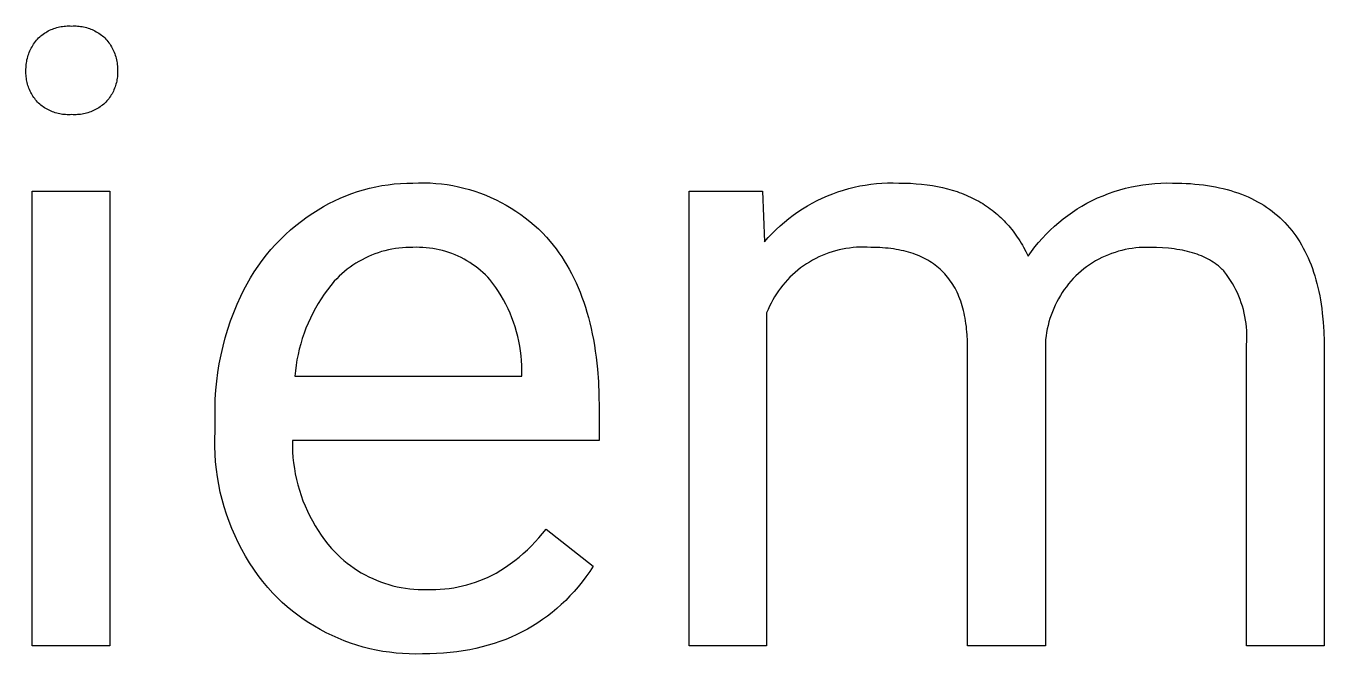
# Model space of a CAD drawing. Header units: millimetres. Extents: x 4001 to 9794, y -321 to 3726.
# Drawn here: x 8176.1 to 8248.3, y -61.9 to -27 of the extents above; entities that cross this region are included whole.
import ezdxf

# ---------------------------------------------------------------- set-up
doc = ezdxf.new("R2010")
doc.units = ezdxf.units.MM
doc.header["$MEASUREMENT"] = 0
doc.layers.add('Domyślny', color=7, linetype='Continuous', true_color=0x000000)

msp = doc.modelspace()

# ---------------------------------------------------------------- linework, layer by layer
at = {"layer": 'Domyślny'}
for p, q in [((8176.982, -27.463), (8177.05, -27.413)), ((8177.05, -27.413), (8177.118, -27.365)), ((8177.118, -27.365), (8177.189, -27.319)), ((8177.189, -27.319), (8177.261, -27.277)), ((8177.261, -27.277), (8177.334, -27.236)), ((8177.334, -27.236), (8177.409, -27.199)), ((8177.409, -27.199), (8177.485, -27.163)), ((8177.485, -27.163), (8177.562, -27.131)), ((8177.562, -27.131), (8177.64, -27.101)), ((8177.64, -27.101), (8177.72, -27.074)), ((8177.72, -27.074), (8177.8, -27.05)), ((8177.8, -27.05), (8177.881, -27.029)), ((8177.881, -27.029), (8177.962, -27.01)), ((8177.962, -27.01), (8178.045, -26.994)), ((8178.045, -26.994), (8178.127, -26.982)), ((8178.127, -26.982), (8178.211, -26.972)), ((8178.211, -26.972), (8178.294, -26.965)), ((8178.294, -26.965), (8178.378, -26.96)), ((8178.378, -26.96), (8178.461, -26.959)), ((8178.461, -26.959), (8178.545, -26.961)), ((8178.545, -26.961), (8178.629, -26.966)), ((8178.629, -26.966), (8178.713, -26.961)), ((8178.713, -26.961), (8178.797, -26.96)), ((8178.797, -26.96), (8178.881, -26.961)), ((8178.881, -26.961), (8178.965, -26.965)), ((8178.965, -26.965), (8179.049, -26.972)), ((8179.049, -26.972), (8179.132, -26.982)), ((8179.132, -26.982), (8179.215, -26.995)), ((8179.215, -26.995), (8179.298, -27.011)), ((8179.298, -27.011), (8179.38, -27.03)), ((8179.38, -27.03), (8179.461, -27.051)), ((8179.461, -27.051), (8179.542, -27.075)), ((8179.542, -27.075), (8179.621, -27.102)), ((8179.621, -27.102), (8179.7, -27.132)), ((8179.7, -27.132), (8179.778, -27.164)), ((8179.778, -27.164), (8179.854, -27.199)), ((8179.854, -27.199), (8179.929, -27.237)), ((8179.929, -27.237), (8180.003, -27.277)), ((8180.003, -27.277), (8180.076, -27.32)), ((8180.076, -27.32), (8180.146, -27.365)), ((8180.146, -27.365), (8180.216, -27.413)), ((8180.216, -27.413), (8180.283, -27.463)), ((8176.387, -28.188), (8176.428, -28.111)), ((8176.428, -28.111), (8176.473, -28.036)), ((8176.473, -28.036), (8176.52, -27.963)), ((8176.52, -27.963), (8176.57, -27.891)), ((8176.57, -27.891), (8176.622, -27.82)), ((8176.622, -27.82), (8176.676, -27.752)), ((8176.676, -27.752), (8176.733, -27.686)), ((8176.733, -27.686), (8176.792, -27.627)), ((8176.792, -27.627), (8176.854, -27.57)), ((8176.854, -27.57), (8176.917, -27.515)), ((8176.917, -27.515), (8176.982, -27.463)), ((8180.283, -27.463), (8180.349, -27.515)), ((8180.349, -27.515), (8180.413, -27.57)), ((8180.413, -27.57), (8180.475, -27.627)), ((8180.475, -27.627), (8180.535, -27.686)), ((8180.535, -27.686), (8180.593, -27.752)), ((8180.593, -27.752), (8180.648, -27.82)), ((8180.648, -27.82), (8180.701, -27.89)), ((8180.701, -27.89), (8180.751, -27.961)), ((8180.751, -27.961), (8180.799, -28.035)), ((8180.799, -28.035), (8180.844, -28.11)), ((8180.844, -28.11), (8180.887, -28.186)), ((8176.132, -28.929), (8176.149, -28.843)), ((8176.149, -28.843), (8176.169, -28.758)), ((8176.169, -28.758), (8176.192, -28.674)), ((8176.192, -28.674), (8176.217, -28.59)), ((8176.217, -28.59), (8176.245, -28.507)), ((8176.245, -28.507), (8176.277, -28.426)), ((8176.277, -28.426), (8176.311, -28.345)), ((8176.311, -28.345), (8176.347, -28.266)), ((8176.347, -28.266), (8176.387, -28.188)), ((8180.887, -28.186), (8180.927, -28.264)), ((8180.927, -28.264), (8180.964, -28.343)), ((8180.964, -28.343), (8180.998, -28.424)), ((8180.998, -28.424), (8181.03, -28.506)), ((8181.03, -28.506), (8181.059, -28.588)), ((8181.059, -28.588), (8181.085, -28.672)), ((8181.085, -28.672), (8181.108, -28.756)), ((8181.108, -28.756), (8181.128, -28.842)), ((8181.128, -28.842), (8181.145, -28.928)), ((8176.092, -29.363), (8176.094, -29.276)), ((8176.093, -29.451), (8176.092, -29.363)), ((8176.092, -29.533), (8176.093, -29.451)), ((8176.093, -29.616), (8176.092, -29.533)), ((8176.094, -29.276), (8176.099, -29.189)), ((8176.099, -29.189), (8176.107, -29.102)), ((8176.107, -29.102), (8176.118, -29.015)), ((8176.118, -29.015), (8176.132, -28.929)), ((8181.145, -28.928), (8181.159, -29.014)), ((8181.159, -29.014), (8181.171, -29.101)), ((8181.171, -29.101), (8181.179, -29.188)), ((8181.179, -29.188), (8181.184, -29.275)), ((8181.184, -29.275), (8181.186, -29.363)), ((8181.186, -29.363), (8181.185, -29.451)), ((8181.185, -29.451), (8181.187, -29.533)), ((8181.187, -29.533), (8181.185, -29.616)), ((8176.098, -29.698), (8176.093, -29.616)), ((8176.105, -29.781), (8176.098, -29.698)), ((8176.114, -29.863), (8176.105, -29.781)), ((8176.127, -29.944), (8176.114, -29.863)), ((8176.142, -30.026), (8176.127, -29.944)), ((8176.16, -30.106), (8176.142, -30.026)), ((8176.181, -30.186), (8176.16, -30.106)), ((8176.204, -30.266), (8176.181, -30.186)), ((8176.23, -30.344), (8176.204, -30.266)), ((8181.072, -30.267), (8181.046, -30.346)), ((8181.096, -30.188), (8181.072, -30.267)), ((8181.117, -30.108), (8181.096, -30.188)), ((8181.135, -30.027), (8181.117, -30.108)), ((8181.151, -29.946), (8181.135, -30.027)), ((8181.163, -29.864), (8181.151, -29.946)), ((8181.173, -29.782), (8181.163, -29.864)), ((8181.181, -29.699), (8181.173, -29.782)), ((8181.185, -29.616), (8181.181, -29.699)), ((8176.258, -30.422), (8176.23, -30.344)), ((8176.289, -30.498), (8176.258, -30.422)), ((8176.323, -30.574), (8176.289, -30.498)), ((8176.359, -30.648), (8176.323, -30.574)), ((8176.398, -30.721), (8176.359, -30.648)), ((8176.439, -30.793), (8176.398, -30.721)), ((8176.482, -30.863), (8176.439, -30.793)), ((8176.528, -30.932), (8176.482, -30.863)), ((8176.576, -30.999), (8176.528, -30.932)), ((8176.626, -31.065), (8176.576, -30.999)), ((8180.695, -31), (8180.644, -31.066)), ((8180.743, -30.933), (8180.695, -31)), ((8180.79, -30.865), (8180.743, -30.933)), ((8180.834, -30.795), (8180.79, -30.865)), ((8180.875, -30.723), (8180.834, -30.795)), ((8180.914, -30.65), (8180.875, -30.723)), ((8180.951, -30.576), (8180.914, -30.65)), ((8180.985, -30.5), (8180.951, -30.576)), ((8181.017, -30.424), (8180.985, -30.5)), ((8181.046, -30.346), (8181.017, -30.424)), ((8176.678, -31.129), (8176.626, -31.065)), ((8176.733, -31.191), (8176.678, -31.129)), ((8176.793, -31.248), (8176.733, -31.191)), ((8176.855, -31.304), (8176.793, -31.248)), ((8176.92, -31.357), (8176.855, -31.304)), ((8176.985, -31.408), (8176.92, -31.357)), ((8177.053, -31.456), (8176.985, -31.408)), ((8177.122, -31.503), (8177.053, -31.456)), ((8177.193, -31.547), (8177.122, -31.503)), ((8177.265, -31.588), (8177.193, -31.547)), ((8177.339, -31.627), (8177.265, -31.588)), ((8177.414, -31.663), (8177.339, -31.627)), ((8177.49, -31.697), (8177.414, -31.663)), ((8177.567, -31.729), (8177.49, -31.697)), ((8177.645, -31.757), (8177.567, -31.729)), ((8179.695, -31.728), (8179.617, -31.756)), ((8179.773, -31.697), (8179.695, -31.728)), ((8179.849, -31.663), (8179.773, -31.697)), ((8179.925, -31.626), (8179.849, -31.663)), ((8179.999, -31.587), (8179.925, -31.626)), ((8180.071, -31.546), (8179.999, -31.587)), ((8180.143, -31.502), (8180.071, -31.546)), ((8180.212, -31.456), (8180.143, -31.502)), ((8180.28, -31.407), (8180.212, -31.456)), ((8180.347, -31.356), (8180.28, -31.407)), ((8180.412, -31.303), (8180.347, -31.356)), ((8180.474, -31.248), (8180.412, -31.303)), ((8180.535, -31.191), (8180.474, -31.248)), ((8180.591, -31.129), (8180.535, -31.191)), ((8180.644, -31.066), (8180.591, -31.129)), ((8177.724, -31.783), (8177.645, -31.757)), ((8177.804, -31.807), (8177.724, -31.783)), ((8177.885, -31.827), (8177.804, -31.807)), ((8177.966, -31.845), (8177.885, -31.827)), ((8178.048, -31.86), (8177.966, -31.845)), ((8178.13, -31.872), (8178.048, -31.86)), ((8178.213, -31.882), (8178.13, -31.872)), ((8178.296, -31.888), (8178.213, -31.882)), ((8178.379, -31.892), (8178.296, -31.888)), ((8178.462, -31.893), (8178.379, -31.892)), ((8178.546, -31.891), (8178.462, -31.893)), ((8178.629, -31.887), (8178.546, -31.891)), ((8178.712, -31.891), (8178.629, -31.887)), ((8178.796, -31.893), (8178.712, -31.891)), ((8178.88, -31.892), (8178.796, -31.893)), ((8178.963, -31.888), (8178.88, -31.892)), ((8179.046, -31.881), (8178.963, -31.888)), ((8179.129, -31.872), (8179.046, -31.881)), ((8179.212, -31.859), (8179.129, -31.872)), ((8179.294, -31.844), (8179.212, -31.859)), ((8179.376, -31.826), (8179.294, -31.844)), ((8179.457, -31.806), (8179.376, -31.826)), ((8179.537, -31.782), (8179.457, -31.806)), ((8179.617, -31.756), (8179.537, -31.782)), ((8194.531, -36.162), (8194.864, -36.063)), ((8194.864, -36.063), (8195.199, -35.975)), ((8195.199, -35.975), (8195.538, -35.898)), ((8195.538, -35.898), (8195.879, -35.834)), ((8195.879, -35.834), (8196.222, -35.781)), ((8196.222, -35.781), (8196.566, -35.74)), ((8196.566, -35.74), (8196.912, -35.711)), ((8196.912, -35.711), (8197.258, -35.694)), ((8197.258, -35.694), (8197.605, -35.689)), ((8197.605, -35.689), (8197.923, -35.677)), ((8197.923, -35.677), (8198.241, -35.676)), ((8198.241, -35.676), (8198.559, -35.686)), ((8198.559, -35.686), (8198.876, -35.706)), ((8198.876, -35.706), (8199.193, -35.737)), ((8199.193, -35.737), (8199.508, -35.779)), ((8199.508, -35.779), (8199.821, -35.831)), ((8199.821, -35.831), (8200.133, -35.894)), ((8200.133, -35.894), (8200.443, -35.967)), ((8200.443, -35.967), (8200.749, -36.051)), ((8200.749, -36.051), (8201.053, -36.145)), ((8221.235, -36.177), (8221.532, -36.081)), ((8221.532, -36.081), (8221.833, -35.995)), ((8221.833, -35.995), (8222.136, -35.92)), ((8222.136, -35.92), (8222.442, -35.854)), ((8222.442, -35.854), (8222.749, -35.799)), ((8222.749, -35.799), (8223.059, -35.755)), ((8223.059, -35.755), (8223.37, -35.721)), ((8223.37, -35.721), (8223.681, -35.697)), ((8223.681, -35.697), (8223.994, -35.684)), ((8223.994, -35.684), (8224.306, -35.681)), ((8224.306, -35.681), (8224.619, -35.689)), ((8224.619, -35.689), (8224.945, -35.693)), ((8224.945, -35.693), (8225.266, -35.705)), ((8225.266, -35.705), (8225.579, -35.725)), ((8225.579, -35.725), (8225.886, -35.753)), ((8225.886, -35.753), (8226.187, -35.788)), ((8226.187, -35.788), (8226.48, -35.832)), ((8226.48, -35.832), (8226.768, -35.884)), ((8226.768, -35.884), (8227.048, -35.943)), ((8227.048, -35.943), (8227.322, -36.011)), ((8227.322, -36.011), (8227.59, -36.086)), ((8236.589, -36.165), (8236.904, -36.068)), ((8236.904, -36.068), (8237.222, -35.982)), ((8237.222, -35.982), (8237.543, -35.906)), ((8237.543, -35.906), (8237.866, -35.842)), ((8237.866, -35.842), (8238.191, -35.788)), ((8238.191, -35.788), (8238.517, -35.746)), ((8238.517, -35.746), (8238.845, -35.715)), ((8238.845, -35.715), (8239.174, -35.695)), ((8239.174, -35.695), (8239.503, -35.687)), ((8239.503, -35.687), (8239.833, -35.689)), ((8239.833, -35.689), (8240.342, -35.698)), ((8240.342, -35.698), (8240.591, -35.709)), ((8240.591, -35.709), (8240.836, -35.724)), ((8240.836, -35.724), (8241.077, -35.743)), ((8241.077, -35.743), (8241.314, -35.767)), ((8241.314, -35.767), (8241.547, -35.795)), ((8241.547, -35.795), (8241.776, -35.827)), ((8241.776, -35.827), (8242.001, -35.863)), ((8242.001, -35.863), (8242.222, -35.904)), ((8242.222, -35.904), (8242.439, -35.949)), ((8242.439, -35.949), (8242.653, -35.999)), ((8242.653, -35.999), (8242.862, -36.052)), ((8242.862, -36.052), (8243.067, -36.11)), ((8176.443, -61.413), (8176.443, -36.137)), ((8176.443, -36.137), (8180.749, -36.137)), ((8180.749, -36.137), (8180.749, -61.413)), ((8192.932, -36.828), (8193.242, -36.673)), ((8193.242, -36.673), (8193.558, -36.529)), ((8193.558, -36.529), (8193.878, -36.395)), ((8193.878, -36.395), (8194.203, -36.273)), ((8194.203, -36.273), (8194.531, -36.162)), ((8201.053, -36.145), (8201.353, -36.25)), ((8201.353, -36.25), (8201.65, -36.364)), ((8201.65, -36.364), (8201.943, -36.488)), ((8201.943, -36.488), (8202.231, -36.622)), ((8202.231, -36.622), (8202.515, -36.766)), ((8202.515, -36.766), (8202.793, -36.919)), ((8212.963, -61.413), (8212.963, -36.137)), ((8212.963, -36.137), (8217.034, -36.137)), ((8217.034, -36.137), (8217.15, -38.957)), ((8219.532, -36.956), (8219.804, -36.802)), ((8219.804, -36.802), (8220.082, -36.658)), ((8220.082, -36.658), (8220.364, -36.523)), ((8220.364, -36.523), (8220.65, -36.398)), ((8220.65, -36.398), (8220.94, -36.282)), ((8220.94, -36.282), (8221.235, -36.177)), ((8227.59, -36.086), (8227.851, -36.169)), ((8227.851, -36.169), (8227.979, -36.214)), ((8227.979, -36.214), (8228.105, -36.26)), ((8228.105, -36.26), (8228.23, -36.309)), ((8228.23, -36.309), (8228.353, -36.36)), ((8228.353, -36.36), (8228.474, -36.412)), ((8228.474, -36.412), (8228.594, -36.467)), ((8228.594, -36.467), (8228.712, -36.523)), ((8228.712, -36.523), (8228.829, -36.582)), ((8228.829, -36.582), (8228.943, -36.642)), ((8228.943, -36.642), (8229.056, -36.705)), ((8229.056, -36.705), (8229.168, -36.769)), ((8229.168, -36.769), (8229.278, -36.835)), ((8235.076, -36.809), (8235.369, -36.66)), ((8235.369, -36.66), (8235.668, -36.521)), ((8235.668, -36.521), (8235.971, -36.392)), ((8235.971, -36.392), (8236.278, -36.273)), ((8236.278, -36.273), (8236.589, -36.165)), ((8243.067, -36.11), (8243.268, -36.173)), ((8243.268, -36.173), (8243.465, -36.239)), ((8243.465, -36.239), (8243.659, -36.31)), ((8243.659, -36.31), (8243.848, -36.385)), ((8243.848, -36.385), (8244.033, -36.465)), ((8244.033, -36.465), (8244.214, -36.549)), ((8244.214, -36.549), (8244.392, -36.637)), ((8244.392, -36.637), (8244.565, -36.729)), ((8244.565, -36.729), (8244.735, -36.826)), ((8191.716, -37.574), (8192.036, -37.356)), ((8192.036, -37.356), (8192.328, -37.17)), ((8192.328, -37.17), (8192.627, -36.994)), ((8192.627, -36.994), (8192.932, -36.828)), ((8202.793, -36.919), (8203.067, -37.082)), ((8203.067, -37.082), (8203.334, -37.254)), ((8203.334, -37.254), (8203.596, -37.434)), ((8203.596, -37.434), (8203.851, -37.624)), ((8218.499, -37.659), (8218.748, -37.47)), ((8218.748, -37.47), (8219.004, -37.29)), ((8219.004, -37.29), (8219.265, -37.119)), ((8219.265, -37.119), (8219.532, -36.956)), ((8229.278, -36.835), (8229.386, -36.904)), ((8229.386, -36.904), (8229.493, -36.974)), ((8229.493, -36.974), (8229.598, -37.047)), ((8229.598, -37.047), (8229.701, -37.121)), ((8229.701, -37.121), (8229.802, -37.197)), ((8229.802, -37.197), (8229.902, -37.276)), ((8229.902, -37.276), (8230.001, -37.356)), ((8230.001, -37.356), (8230.097, -37.438)), ((8230.097, -37.438), (8230.193, -37.523)), ((8230.193, -37.523), (8230.286, -37.609)), ((8233.755, -37.681), (8234.007, -37.489)), ((8234.007, -37.489), (8234.266, -37.306)), ((8234.266, -37.306), (8234.53, -37.132)), ((8234.53, -37.132), (8234.8, -36.966)), ((8234.8, -36.966), (8235.076, -36.809)), ((8244.735, -36.826), (8244.9, -36.927)), ((8244.9, -36.927), (8245.061, -37.032)), ((8245.061, -37.032), (8245.219, -37.142)), ((8245.219, -37.142), (8245.372, -37.256)), ((8245.372, -37.256), (8245.522, -37.374)), ((8245.522, -37.374), (8245.667, -37.496)), ((8245.667, -37.496), (8245.809, -37.623)), ((8190.804, -38.291), (8191.1, -38.042)), ((8191.1, -38.042), (8191.404, -37.803)), ((8191.404, -37.803), (8191.716, -37.574)), ((8203.851, -37.624), (8204.1, -37.822)), ((8204.1, -37.822), (8204.342, -38.028)), ((8204.342, -38.028), (8204.577, -38.242)), ((8204.577, -38.242), (8204.805, -38.464)), ((8217.792, -38.274), (8218.02, -38.061)), ((8218.02, -38.061), (8218.256, -37.856)), ((8218.256, -37.856), (8218.499, -37.659)), ((8230.286, -37.609), (8230.378, -37.697)), ((8230.378, -37.697), (8230.468, -37.787)), ((8230.468, -37.787), (8230.556, -37.88)), ((8230.556, -37.88), (8230.643, -37.974)), ((8230.643, -37.974), (8230.728, -38.07)), ((8230.728, -38.07), (8230.812, -38.168)), ((8230.812, -38.168), (8230.894, -38.268)), ((8233.038, -38.305), (8233.27, -38.089)), ((8233.27, -38.089), (8233.509, -37.881)), ((8233.509, -37.881), (8233.755, -37.681)), ((8245.809, -37.623), (8245.946, -37.754)), ((8245.946, -37.754), (8246.08, -37.889)), ((8246.08, -37.889), (8246.21, -38.029)), ((8246.21, -38.029), (8246.335, -38.173)), ((8246.335, -38.173), (8246.457, -38.321)), ((8189.972, -39.099), (8190.24, -38.82)), ((8190.24, -38.82), (8190.517, -38.551)), ((8190.517, -38.551), (8190.804, -38.291)), ((8204.805, -38.464), (8205.025, -38.694)), ((8205.025, -38.694), (8205.237, -38.931)), ((8205.237, -38.931), (8205.404, -39.136)), ((8217.15, -38.957), (8217.356, -38.722)), ((8217.356, -38.722), (8217.57, -38.494)), ((8217.57, -38.494), (8217.792, -38.274)), ((8230.894, -38.268), (8230.974, -38.37)), ((8230.974, -38.37), (8231.052, -38.474)), ((8231.052, -38.474), (8231.129, -38.581)), ((8231.129, -38.581), (8231.205, -38.689)), ((8231.205, -38.689), (8231.278, -38.799)), ((8231.278, -38.799), (8231.35, -38.911)), ((8231.35, -38.911), (8231.421, -39.025)), ((8232.387, -38.997), (8232.596, -38.759)), ((8232.596, -38.759), (8232.813, -38.528)), ((8232.813, -38.528), (8233.038, -38.305)), ((8246.457, -38.321), (8246.575, -38.474)), ((8246.575, -38.474), (8246.688, -38.631)), ((8246.688, -38.631), (8246.798, -38.792)), ((8246.798, -38.792), (8246.904, -38.957)), ((8246.904, -38.957), (8247.006, -39.127)), ((8189.227, -39.989), (8189.465, -39.684)), ((8189.465, -39.684), (8189.713, -39.387)), ((8189.713, -39.387), (8189.972, -39.099)), ((8195.489, -39.627), (8195.306, -39.698)), ((8195.674, -39.562), (8195.489, -39.627)), ((8195.861, -39.503), (8195.674, -39.562)), ((8196.05, -39.451), (8195.861, -39.503)), ((8196.241, -39.405), (8196.05, -39.451)), ((8196.434, -39.365), (8196.241, -39.405)), ((8196.627, -39.333), (8196.434, -39.365)), ((8196.822, -39.306), (8196.627, -39.333)), ((8197.017, -39.287), (8196.822, -39.306)), ((8197.213, -39.274), (8197.017, -39.287)), ((8197.409, -39.268), (8197.213, -39.274)), ((8197.605, -39.268), (8197.409, -39.268)), ((8197.79, -39.263), (8197.605, -39.268)), ((8197.974, -39.264), (8197.79, -39.263)), ((8198.158, -39.271), (8197.974, -39.264)), ((8198.342, -39.284), (8198.158, -39.271)), ((8198.526, -39.304), (8198.342, -39.284)), ((8198.709, -39.33), (8198.526, -39.304)), ((8198.89, -39.362), (8198.709, -39.33)), ((8199.071, -39.4), (8198.89, -39.362)), ((8199.25, -39.444), (8199.071, -39.4)), ((8199.427, -39.495), (8199.25, -39.444)), ((8199.603, -39.551), (8199.427, -39.495)), ((8199.776, -39.614), (8199.603, -39.551)), ((8199.948, -39.682), (8199.776, -39.614)), ((8200.117, -39.756), (8199.948, -39.682)), ((8205.404, -39.136), (8205.566, -39.347)), ((8205.566, -39.347), (8205.723, -39.563)), ((8205.723, -39.563), (8205.874, -39.785)), ((8220.537, -39.643), (8220.354, -39.718)), ((8220.723, -39.575), (8220.537, -39.643)), ((8220.911, -39.513), (8220.723, -39.575)), ((8221.1, -39.457), (8220.911, -39.513)), ((8221.292, -39.408), (8221.1, -39.457)), ((8221.485, -39.365), (8221.292, -39.408)), ((8221.68, -39.33), (8221.485, -39.365)), ((8221.875, -39.301), (8221.68, -39.33)), ((8222.072, -39.278), (8221.875, -39.301)), ((8222.269, -39.263), (8222.072, -39.278)), ((8222.467, -39.254), (8222.269, -39.263)), ((8222.665, -39.252), (8222.467, -39.254)), ((8222.862, -39.257), (8222.665, -39.252)), ((8223.06, -39.268), (8222.862, -39.257)), ((8223.391, -39.274), (8223.06, -39.268)), ((8223.552, -39.28), (8223.391, -39.274)), ((8223.711, -39.29), (8223.552, -39.28)), ((8223.867, -39.302), (8223.711, -39.29)), ((8224.02, -39.317), (8223.867, -39.302)), ((8224.171, -39.334), (8224.02, -39.317)), ((8224.32, -39.355), (8224.171, -39.334)), ((8224.465, -39.378), (8224.32, -39.355)), ((8224.608, -39.403), (8224.465, -39.378)), ((8224.749, -39.432), (8224.608, -39.403)), ((8224.887, -39.463), (8224.749, -39.432)), ((8225.022, -39.496), (8224.887, -39.463)), ((8225.154, -39.533), (8225.022, -39.496)), ((8225.284, -39.572), (8225.154, -39.533)), ((8225.412, -39.614), (8225.284, -39.572)), ((8225.536, -39.658), (8225.412, -39.614)), ((8225.658, -39.706), (8225.536, -39.658)), ((8231.421, -39.025), (8231.489, -39.141)), ((8231.489, -39.141), (8231.556, -39.259)), ((8231.556, -39.259), (8231.685, -39.501)), ((8231.685, -39.501), (8231.808, -39.751)), ((8231.808, -39.751), (8231.993, -39.493)), ((8231.993, -39.493), (8232.186, -39.242)), ((8232.186, -39.242), (8232.387, -38.997)), ((8236.265, -39.675), (8236.083, -39.752)), ((8236.449, -39.605), (8236.265, -39.675)), ((8236.636, -39.541), (8236.449, -39.605)), ((8236.824, -39.483), (8236.636, -39.541)), ((8237.015, -39.433), (8236.824, -39.483)), ((8237.207, -39.388), (8237.015, -39.433)), ((8237.4, -39.351), (8237.207, -39.388)), ((8237.595, -39.32), (8237.4, -39.351)), ((8237.791, -39.296), (8237.595, -39.32)), ((8237.987, -39.279), (8237.791, -39.296)), ((8238.184, -39.268), (8237.987, -39.279)), ((8238.381, -39.265), (8238.184, -39.268)), ((8238.578, -39.268), (8238.381, -39.265)), ((8238.935, -39.273), (8238.578, -39.268)), ((8239.279, -39.289), (8238.935, -39.273)), ((8239.609, -39.316), (8239.279, -39.289)), ((8239.77, -39.333), (8239.609, -39.316)), ((8239.927, -39.352), (8239.77, -39.333)), ((8240.081, -39.375), (8239.927, -39.352)), ((8240.232, -39.4), (8240.081, -39.375)), ((8240.379, -39.427), (8240.232, -39.4)), ((8240.523, -39.458), (8240.379, -39.427)), ((8240.664, -39.491), (8240.523, -39.458)), ((8240.802, -39.526), (8240.664, -39.491)), ((8240.936, -39.564), (8240.802, -39.526)), ((8241.067, -39.605), (8240.936, -39.564)), ((8241.195, -39.648), (8241.067, -39.605)), ((8241.319, -39.695), (8241.195, -39.648)), ((8247.006, -39.127), (8247.104, -39.301)), ((8247.104, -39.301), (8247.197, -39.479)), ((8247.197, -39.479), (8247.287, -39.662)), ((8247.287, -39.662), (8247.373, -39.849)), ((8188.784, -40.623), (8189, -40.302)), ((8189, -40.302), (8189.227, -39.989)), ((8194.109, -40.366), (8193.952, -40.484)), ((8194.27, -40.253), (8194.109, -40.366)), ((8194.434, -40.146), (8194.27, -40.253)), ((8194.602, -40.045), (8194.434, -40.146)), ((8194.774, -39.949), (8194.602, -40.045)), ((8194.948, -39.86), (8194.774, -39.949)), ((8195.126, -39.776), (8194.948, -39.86)), ((8195.306, -39.698), (8195.126, -39.776)), ((8200.283, -39.836), (8200.117, -39.756)), ((8200.447, -39.921), (8200.283, -39.836)), ((8200.607, -40.012), (8200.447, -39.921)), ((8200.765, -40.108), (8200.607, -40.012)), ((8200.919, -40.209), (8200.765, -40.108)), ((8201.069, -40.316), (8200.919, -40.209)), ((8201.216, -40.428), (8201.069, -40.316)), ((8205.874, -39.785), (8206.021, -40.012)), ((8206.021, -40.012), (8206.161, -40.245)), ((8206.161, -40.245), (8206.297, -40.483)), ((8219.159, -40.411), (8219.004, -40.533)), ((8219.319, -40.295), (8219.159, -40.411)), ((8219.483, -40.184), (8219.319, -40.295)), ((8219.651, -40.079), (8219.483, -40.184)), ((8219.822, -39.98), (8219.651, -40.079)), ((8219.996, -39.887), (8219.822, -39.98)), ((8220.174, -39.799), (8219.996, -39.887)), ((8220.354, -39.718), (8220.174, -39.799)), ((8225.778, -39.756), (8225.658, -39.706)), ((8225.895, -39.808), (8225.778, -39.756)), ((8226.009, -39.864), (8225.895, -39.808)), ((8226.12, -39.922), (8226.009, -39.864)), ((8226.229, -39.982), (8226.12, -39.922)), ((8226.335, -40.046), (8226.229, -39.982)), ((8226.439, -40.112), (8226.335, -40.046)), ((8226.54, -40.181), (8226.439, -40.112)), ((8226.639, -40.252), (8226.54, -40.181)), ((8226.734, -40.327), (8226.639, -40.252)), ((8226.828, -40.403), (8226.734, -40.327)), ((8226.918, -40.483), (8226.828, -40.403)), ((8235.059, -40.34), (8234.902, -40.458)), ((8235.221, -40.227), (8235.059, -40.34)), ((8235.387, -40.12), (8235.221, -40.227)), ((8235.556, -40.019), (8235.387, -40.12)), ((8235.729, -39.924), (8235.556, -40.019)), ((8235.905, -39.835), (8235.729, -39.924)), ((8236.083, -39.752), (8235.905, -39.835)), ((8241.44, -39.743), (8241.319, -39.695)), ((8241.558, -39.795), (8241.44, -39.743)), ((8241.673, -39.848), (8241.558, -39.795)), ((8241.784, -39.905), (8241.673, -39.848)), ((8241.892, -39.964), (8241.784, -39.905)), ((8241.997, -40.026), (8241.892, -39.964)), ((8242.099, -40.091), (8241.997, -40.026)), ((8242.197, -40.158), (8242.099, -40.091)), ((8242.292, -40.227), (8242.197, -40.158)), ((8242.338, -40.263), (8242.292, -40.227)), ((8242.384, -40.3), (8242.338, -40.263)), ((8242.428, -40.337), (8242.384, -40.3)), ((8242.472, -40.375), (8242.428, -40.337)), ((8242.515, -40.413), (8242.472, -40.375)), ((8247.373, -39.849), (8247.455, -40.04)), ((8247.455, -40.04), (8247.533, -40.236)), ((8247.533, -40.236), (8247.607, -40.435)), ((8188.386, -41.286), (8188.579, -40.951)), ((8188.579, -40.951), (8188.784, -40.623)), ((8193.367, -41.007), (8193.233, -41.15)), ((8193.507, -40.869), (8193.367, -41.007)), ((8193.651, -40.736), (8193.507, -40.869)), ((8193.799, -40.607), (8193.651, -40.736)), ((8193.952, -40.484), (8193.799, -40.607)), ((8201.359, -40.545), (8201.216, -40.428)), ((8201.498, -40.666), (8201.359, -40.545)), ((8201.632, -40.792), (8201.498, -40.666)), ((8201.763, -40.923), (8201.632, -40.792)), ((8201.888, -41.058), (8201.763, -40.923)), ((8202.055, -41.274), (8201.888, -41.058)), ((8206.297, -40.483), (8206.427, -40.726)), ((8206.427, -40.726), (8206.552, -40.975)), ((8206.552, -40.975), (8206.672, -41.23)), ((8218.425, -41.071), (8218.292, -41.218)), ((8218.562, -40.929), (8218.425, -41.071)), ((8218.705, -40.792), (8218.562, -40.929)), ((8218.852, -40.66), (8218.705, -40.792)), ((8219.004, -40.533), (8218.852, -40.66)), ((8227.006, -40.565), (8226.918, -40.483)), ((8227.091, -40.651), (8227.006, -40.565)), ((8227.174, -40.738), (8227.091, -40.651)), ((8227.254, -40.829), (8227.174, -40.738)), ((8227.332, -40.922), (8227.254, -40.829)), ((8227.406, -41.018), (8227.332, -40.922)), ((8227.479, -41.116), (8227.406, -41.018)), ((8227.548, -41.217), (8227.479, -41.116)), ((8234.317, -40.993), (8234.184, -41.141)), ((8234.456, -40.849), (8234.317, -40.993)), ((8234.599, -40.71), (8234.456, -40.849)), ((8234.748, -40.581), (8234.599, -40.71)), ((8234.902, -40.458), (8234.748, -40.581)), ((8242.557, -40.452), (8242.515, -40.413)), ((8242.599, -40.492), (8242.557, -40.452)), ((8242.639, -40.533), (8242.599, -40.492)), ((8242.679, -40.574), (8242.639, -40.533)), ((8242.718, -40.616), (8242.679, -40.574)), ((8242.837, -40.773), (8242.718, -40.616)), ((8242.951, -40.935), (8242.837, -40.773)), ((8243.06, -41.1), (8242.951, -40.935)), ((8243.163, -41.268), (8243.06, -41.1)), ((8247.607, -40.435), (8247.677, -40.64)), ((8247.677, -40.64), (8247.743, -40.848)), ((8247.743, -40.848), (8247.805, -41.061)), ((8247.805, -41.061), (8247.863, -41.278)), ((8188.034, -41.975), (8188.204, -41.628)), ((8188.204, -41.628), (8188.386, -41.286)), ((8192.849, -41.626), (8192.67, -41.874)), ((8193.037, -41.385), (8192.849, -41.626)), ((8193.233, -41.15), (8193.037, -41.385)), ((8202.214, -41.495), (8202.055, -41.274)), ((8202.365, -41.721), (8202.214, -41.495)), ((8202.509, -41.953), (8202.365, -41.721)), ((8206.672, -41.23), (8206.786, -41.49)), ((8206.786, -41.49), (8206.895, -41.755)), ((8206.895, -41.755), (8206.998, -42.026)), ((8217.813, -41.848), (8217.708, -42.015)), ((8217.925, -41.684), (8217.813, -41.848)), ((8218.042, -41.525), (8217.925, -41.684)), ((8218.164, -41.369), (8218.042, -41.525)), ((8218.292, -41.218), (8218.164, -41.369)), ((8227.615, -41.321), (8227.548, -41.217)), ((8227.679, -41.428), (8227.615, -41.321)), ((8227.741, -41.537), (8227.679, -41.428)), ((8227.8, -41.649), (8227.741, -41.537)), ((8227.856, -41.764), (8227.8, -41.649)), ((8227.91, -41.882), (8227.856, -41.764)), ((8233.703, -41.778), (8233.597, -41.947)), ((8233.815, -41.613), (8233.703, -41.778)), ((8233.932, -41.452), (8233.815, -41.613)), ((8234.055, -41.294), (8233.932, -41.452)), ((8234.184, -41.141), (8234.055, -41.294)), ((8243.26, -41.441), (8243.163, -41.268)), ((8243.351, -41.616), (8243.26, -41.441)), ((8243.436, -41.794), (8243.351, -41.616)), ((8243.515, -41.975), (8243.436, -41.794)), ((8247.863, -41.278), (8247.917, -41.499)), ((8247.917, -41.499), (8247.967, -41.725)), ((8247.967, -41.725), (8248.013, -41.955)), ((8187.644, -42.883), (8187.832, -42.426)), ((8187.832, -42.426), (8188.034, -41.975)), ((8192.336, -42.386), (8192.182, -42.65)), ((8192.498, -42.127), (8192.336, -42.386)), ((8192.67, -41.874), (8192.498, -42.127)), ((8202.644, -42.189), (8202.509, -41.953)), ((8202.772, -42.43), (8202.644, -42.189)), ((8202.892, -42.675), (8202.772, -42.43)), ((8206.998, -42.026), (8207.097, -42.302)), ((8207.097, -42.302), (8207.19, -42.584)), ((8217.426, -42.537), (8217.344, -42.717)), ((8217.514, -42.36), (8217.426, -42.537)), ((8217.608, -42.185), (8217.514, -42.36)), ((8217.708, -42.015), (8217.608, -42.185)), ((8227.961, -42.002), (8227.91, -41.882)), ((8228.01, -42.125), (8227.961, -42.002)), ((8228.056, -42.25), (8228.01, -42.125)), ((8228.099, -42.378), (8228.056, -42.25)), ((8228.14, -42.509), (8228.099, -42.378)), ((8228.178, -42.643), (8228.14, -42.509)), ((8233.313, -42.475), (8233.231, -42.657)), ((8233.401, -42.296), (8233.313, -42.475)), ((8233.496, -42.12), (8233.401, -42.296)), ((8233.597, -41.947), (8233.496, -42.12)), ((8243.588, -42.159), (8243.515, -41.975)), ((8243.655, -42.345), (8243.588, -42.159)), ((8243.716, -42.533), (8243.655, -42.345)), ((8243.77, -42.723), (8243.716, -42.533)), ((8248.013, -41.955), (8248.055, -42.189)), ((8248.055, -42.189), (8248.094, -42.427)), ((8248.094, -42.427), (8248.128, -42.67)), ((8187.472, -43.346), (8187.644, -42.883)), ((8191.901, -43.193), (8191.775, -43.472)), ((8192.037, -42.919), (8191.901, -43.193)), ((8192.182, -42.65), (8192.037, -42.919)), ((8203.003, -42.923), (8202.892, -42.675)), ((8203.106, -43.176), (8203.003, -42.923)), ((8203.2, -43.431), (8203.106, -43.176)), ((8207.19, -42.584), (8207.277, -42.871)), ((8207.277, -42.871), (8207.36, -43.164)), ((8207.36, -43.164), (8207.437, -43.462)), ((8217.344, -42.717), (8217.268, -42.9)), ((8217.268, -42.9), (8217.268, -61.413)), ((8228.213, -42.779), (8228.178, -42.643)), ((8228.246, -42.918), (8228.213, -42.779)), ((8228.276, -43.06), (8228.246, -42.918)), ((8228.304, -43.205), (8228.276, -43.06)), ((8228.329, -43.352), (8228.304, -43.205)), ((8233.021, -43.218), (8232.964, -43.409)), ((8233.085, -43.028), (8233.021, -43.218)), ((8233.154, -42.841), (8233.085, -43.028)), ((8233.231, -42.657), (8233.154, -42.841)), ((8243.818, -42.915), (8243.77, -42.723)), ((8243.859, -43.108), (8243.818, -42.915)), ((8243.893, -43.303), (8243.859, -43.108)), ((8248.128, -42.67), (8248.158, -42.917)), ((8248.158, -42.917), (8248.206, -43.424)), ((8187.172, -44.287), (8187.314, -43.814)), ((8187.314, -43.814), (8187.472, -43.346)), ((8191.658, -43.754), (8191.55, -44.04)), ((8191.775, -43.472), (8191.658, -43.754)), ((8203.286, -43.69), (8203.2, -43.431)), ((8203.363, -43.951), (8203.286, -43.69)), ((8203.431, -44.215), (8203.363, -43.951)), ((8207.437, -43.462), (8207.509, -43.766)), ((8207.509, -43.766), (8207.575, -44.075)), ((8228.351, -43.502), (8228.329, -43.352)), ((8228.371, -43.654), (8228.351, -43.502)), ((8228.388, -43.809), (8228.371, -43.654)), ((8228.402, -43.967), (8228.388, -43.809)), ((8228.414, -44.128), (8228.402, -43.967)), ((8232.833, -43.993), (8232.803, -44.191)), ((8232.87, -43.797), (8232.833, -43.993)), ((8232.914, -43.602), (8232.87, -43.797)), ((8232.964, -43.409), (8232.914, -43.602)), ((8243.921, -43.499), (8243.893, -43.303)), ((8243.943, -43.695), (8243.921, -43.499)), ((8243.957, -43.892), (8243.943, -43.695)), ((8243.966, -44.09), (8243.957, -43.892)), ((8248.206, -43.424), (8248.239, -43.948)), ((8248.239, -43.948), (8248.256, -44.49)), ((8187.046, -44.765), (8187.172, -44.287)), ((8191.364, -44.623), (8191.286, -44.918)), ((8191.452, -44.33), (8191.364, -44.623)), ((8191.55, -44.04), (8191.452, -44.33)), ((8203.49, -44.481), (8203.431, -44.215)), ((8203.54, -44.749), (8203.49, -44.481)), ((8207.575, -44.075), (8207.636, -44.389)), ((8207.636, -44.389), (8207.692, -44.709)), ((8207.692, -44.709), (8207.742, -45.034)), ((8228.43, -44.457), (8228.414, -44.128)), ((8228.435, -44.797), (8228.43, -44.457)), ((8232.779, -44.389), (8232.762, -44.588)), ((8232.762, -44.588), (8232.762, -61.413)), ((8232.803, -44.191), (8232.779, -44.389)), ((8243.95, -44.682), (8243.962, -44.485)), ((8243.95, -61.413), (8243.95, -44.682)), ((8243.962, -44.485), (8243.967, -44.287)), ((8243.967, -44.287), (8243.966, -44.09)), ((8248.256, -44.49), (8248.256, -61.413)), ((8186.84, -45.731), (8186.935, -45.246)), ((8186.935, -45.246), (8187.046, -44.765)), ((8191.217, -45.216), (8191.159, -45.516)), ((8191.286, -44.918), (8191.217, -45.216)), ((8203.582, -45.018), (8203.54, -44.749)), ((8203.614, -45.289), (8203.582, -45.018)), ((8203.637, -45.56), (8203.614, -45.289)), ((8207.742, -45.034), (8207.788, -45.365)), ((8207.788, -45.365), (8207.862, -46.043)), ((8228.435, -61.413), (8228.435, -44.797)), ((8186.76, -46.218), (8186.84, -45.731)), ((8191.073, -46.122), (8191.045, -46.426)), ((8191.111, -45.818), (8191.073, -46.122)), ((8191.159, -45.516), (8191.111, -45.818)), ((8203.651, -45.832), (8203.637, -45.56)), ((8203.655, -46.105), (8203.651, -45.832)), ((8203.655, -46.426), (8203.655, -46.105)), ((8207.862, -46.043), (8207.915, -46.743)), ((8186.649, -47.2), (8186.697, -46.708)), ((8186.697, -46.708), (8186.76, -46.218)), ((8191.045, -46.426), (8203.655, -46.426)), ((8207.915, -46.743), (8207.947, -47.465)), ((8186.618, -47.693), (8186.649, -47.2)), ((8207.947, -47.465), (8207.958, -48.209)), ((8186.602, -48.186), (8186.618, -47.693)), ((8186.603, -48.68), (8186.602, -48.186)), ((8207.958, -48.209), (8207.958, -50.005)), ((8186.603, -49.474), (8186.603, -48.68)), ((8186.589, -49.9), (8186.603, -49.474)), ((8186.589, -50.327), (8186.589, -49.9)), ((8186.605, -50.754), (8186.589, -50.327)), ((8207.958, -50.005), (8190.905, -50.005)), ((8190.905, -50.005), (8190.905, -50.316)), ((8190.905, -50.316), (8190.916, -50.626)), ((8186.634, -51.18), (8186.605, -50.754)), ((8186.678, -51.605), (8186.634, -51.18)), ((8190.916, -50.626), (8190.937, -50.936)), ((8190.937, -50.936), (8190.97, -51.244)), ((8186.737, -52.027), (8186.678, -51.605)), ((8190.97, -51.244), (8191.013, -51.552)), ((8191.013, -51.552), (8191.067, -51.858)), ((8191.067, -51.858), (8191.131, -52.161)), ((8186.81, -52.448), (8186.737, -52.027)), ((8186.897, -52.866), (8186.81, -52.448)), ((8191.131, -52.161), (8191.206, -52.463)), ((8191.206, -52.463), (8191.291, -52.761)), ((8186.999, -53.281), (8186.897, -52.866)), ((8187.114, -53.692), (8186.999, -53.281)), ((8191.291, -52.761), (8191.387, -53.056)), ((8191.387, -53.056), (8191.493, -53.348)), ((8191.493, -53.348), (8191.609, -53.636)), ((8187.243, -54.098), (8187.114, -53.692)), ((8187.387, -54.501), (8187.243, -54.098)), ((8191.609, -53.636), (8191.736, -53.92)), ((8191.736, -53.92), (8191.872, -54.199)), ((8187.543, -54.898), (8187.387, -54.501)), ((8191.872, -54.199), (8192.017, -54.473)), ((8192.017, -54.473), (8192.172, -54.742)), ((8192.172, -54.742), (8192.337, -55.006)), ((8187.714, -55.289), (8187.543, -54.898)), ((8187.897, -55.675), (8187.714, -55.289)), ((8192.337, -55.006), (8192.51, -55.263)), ((8192.51, -55.263), (8192.692, -55.515)), ((8192.692, -55.515), (8192.883, -55.759)), ((8204.403, -55.638), (8204.611, -55.41)), ((8204.611, -55.41), (8204.812, -55.174)), ((8204.812, -55.174), (8205.004, -54.933)), ((8205.004, -54.933), (8207.633, -56.985)), ((8188.094, -56.054), (8187.897, -55.675)), ((8188.303, -56.426), (8188.094, -56.054)), ((8192.883, -55.759), (8193.083, -55.997)), ((8193.083, -55.997), (8193.244, -56.172)), ((8193.244, -56.172), (8193.412, -56.341)), ((8203.502, -56.482), (8203.738, -56.282)), ((8203.738, -56.282), (8203.966, -56.075)), ((8203.966, -56.075), (8204.188, -55.86)), ((8204.188, -55.86), (8204.403, -55.638)), ((8188.525, -56.79), (8188.303, -56.426)), ((8188.759, -57.147), (8188.525, -56.79)), ((8193.412, -56.341), (8193.585, -56.504)), ((8193.585, -56.504), (8193.764, -56.661)), ((8193.764, -56.661), (8193.948, -56.812)), ((8193.948, -56.812), (8194.137, -56.956)), ((8194.137, -56.956), (8194.332, -57.093)), ((8202.759, -57.036), (8203.013, -56.859)), ((8203.013, -56.859), (8203.261, -56.675)), ((8203.261, -56.675), (8203.502, -56.482)), ((8207.633, -56.985), (8207.432, -57.285)), ((8189.005, -57.496), (8188.759, -57.147)), ((8189.263, -57.836), (8189.005, -57.496)), ((8194.332, -57.093), (8194.53, -57.224)), ((8194.53, -57.224), (8194.734, -57.347)), ((8194.734, -57.347), (8194.941, -57.464)), ((8194.941, -57.464), (8195.153, -57.573)), ((8195.153, -57.573), (8195.368, -57.675)), ((8195.368, -57.675), (8195.586, -57.769)), ((8201.325, -57.784), (8201.558, -57.69)), ((8201.558, -57.69), (8201.788, -57.589)), ((8201.788, -57.589), (8202.014, -57.48)), ((8202.014, -57.48), (8202.236, -57.364)), ((8202.236, -57.364), (8202.5, -57.204)), ((8202.5, -57.204), (8202.759, -57.036)), ((8207.225, -57.575), (8207.012, -57.856)), ((8207.432, -57.285), (8207.225, -57.575)), ((8189.533, -58.168), (8189.263, -57.836)), ((8189.813, -58.489), (8189.533, -58.168)), ((8195.586, -57.769), (8195.808, -57.856)), ((8195.808, -57.856), (8196.032, -57.935)), ((8196.032, -57.935), (8196.259, -58.006)), ((8196.259, -58.006), (8196.489, -58.069)), ((8196.489, -58.069), (8196.72, -58.124)), ((8196.72, -58.124), (8196.953, -58.171)), ((8196.953, -58.171), (8197.188, -58.21)), ((8197.188, -58.21), (8197.424, -58.241)), ((8197.424, -58.241), (8197.661, -58.263)), ((8197.661, -58.263), (8197.898, -58.278)), ((8197.898, -58.278), (8198.136, -58.284)), ((8198.136, -58.284), (8198.374, -58.281)), ((8198.374, -58.281), (8198.625, -58.285)), ((8198.625, -58.285), (8198.876, -58.281)), ((8198.876, -58.281), (8199.127, -58.268)), ((8199.127, -58.268), (8199.377, -58.247)), ((8199.377, -58.247), (8199.626, -58.217)), ((8199.626, -58.217), (8199.874, -58.18)), ((8199.874, -58.18), (8200.121, -58.134)), ((8200.121, -58.134), (8200.366, -58.08)), ((8200.366, -58.08), (8200.609, -58.018)), ((8200.609, -58.018), (8200.851, -57.948)), ((8200.851, -57.948), (8201.089, -57.87)), ((8201.089, -57.87), (8201.325, -57.784)), ((8206.567, -58.389), (8206.335, -58.642)), ((8206.792, -58.127), (8206.567, -58.389)), ((8207.012, -57.856), (8206.792, -58.127)), ((8190.074, -58.752), (8189.813, -58.489)), ((8190.343, -59.006), (8190.074, -58.752)), ((8190.621, -59.251), (8190.343, -59.006)), ((8205.853, -59.118), (8205.603, -59.342)), ((8206.097, -58.884), (8205.853, -59.118)), ((8206.335, -58.642), (8206.097, -58.884)), ((8190.908, -59.486), (8190.621, -59.251)), ((8191.201, -59.711), (8190.908, -59.486)), ((8191.503, -59.926), (8191.201, -59.711)), ((8205.084, -59.761), (8204.816, -59.956)), ((8205.347, -59.556), (8205.084, -59.761)), ((8205.603, -59.342), (8205.347, -59.556)), ((8191.811, -60.132), (8191.503, -59.926)), ((8192.126, -60.326), (8191.811, -60.132)), ((8192.448, -60.51), (8192.126, -60.326)), ((8192.775, -60.683), (8192.448, -60.51)), ((8203.972, -60.484), (8203.679, -60.641)), ((8204.26, -60.318), (8203.972, -60.484)), ((8204.541, -60.141), (8204.26, -60.318)), ((8204.816, -59.956), (8204.541, -60.141)), ((8193.108, -60.844), (8192.775, -60.683)), ((8193.447, -60.995), (8193.108, -60.844)), ((8193.79, -61.134), (8193.447, -60.995)), ((8194.138, -61.261), (8193.79, -61.134)), ((8194.49, -61.376), (8194.138, -61.261)), ((8202.119, -61.284), (8201.788, -61.384)), ((8202.443, -61.175), (8202.119, -61.284)), ((8202.761, -61.056), (8202.443, -61.175)), ((8203.073, -60.927), (8202.761, -61.056)), ((8203.379, -60.789), (8203.073, -60.927)), ((8203.679, -60.641), (8203.379, -60.789)), ((8180.749, -61.413), (8176.443, -61.413)), ((8194.845, -61.48), (8194.49, -61.376)), ((8195.204, -61.571), (8194.845, -61.48)), ((8195.566, -61.651), (8195.204, -61.571)), ((8195.93, -61.718), (8195.566, -61.651)), ((8196.296, -61.773), (8195.93, -61.718)), ((8196.664, -61.815), (8196.296, -61.773)), ((8197.033, -61.845), (8196.664, -61.815)), ((8197.403, -61.863), (8197.033, -61.845)), ((8197.773, -61.868), (8197.403, -61.863)), ((8198.143, -61.86), (8197.773, -61.868)), ((8198.536, -61.856), (8198.143, -61.86)), ((8198.922, -61.841), (8198.536, -61.856)), ((8199.302, -61.817), (8198.922, -61.841)), ((8199.676, -61.784), (8199.302, -61.817)), ((8200.043, -61.741), (8199.676, -61.784)), ((8200.405, -61.689), (8200.043, -61.741)), ((8200.76, -61.627), (8200.405, -61.689)), ((8201.109, -61.556), (8200.76, -61.627)), ((8201.452, -61.475), (8201.109, -61.556)), ((8201.788, -61.384), (8201.452, -61.475)), ((8217.268, -61.413), (8212.963, -61.413)), ((8232.762, -61.413), (8228.435, -61.413)), ((8248.256, -61.413), (8243.95, -61.413))]:
    msp.add_line(p, q, dxfattribs=at)

doc.saveas('drawing.dxf')
